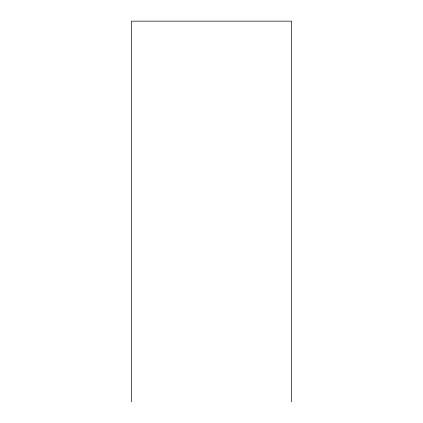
<?xml version="1.0" encoding="UTF-8"?>
<svg xmlns="http://www.w3.org/2000/svg" width="423" height="423" viewBox="0 0 423 423"><rect width="100%" height="100%" fill="white"/><g stroke="black" fill="none" stroke-linecap="round" stroke-linejoin="round"><path stroke-width="0.63" d="M291.574 401.85L291.574 21.15L131.426 21.15L131.426 401.85"/></g></svg>
